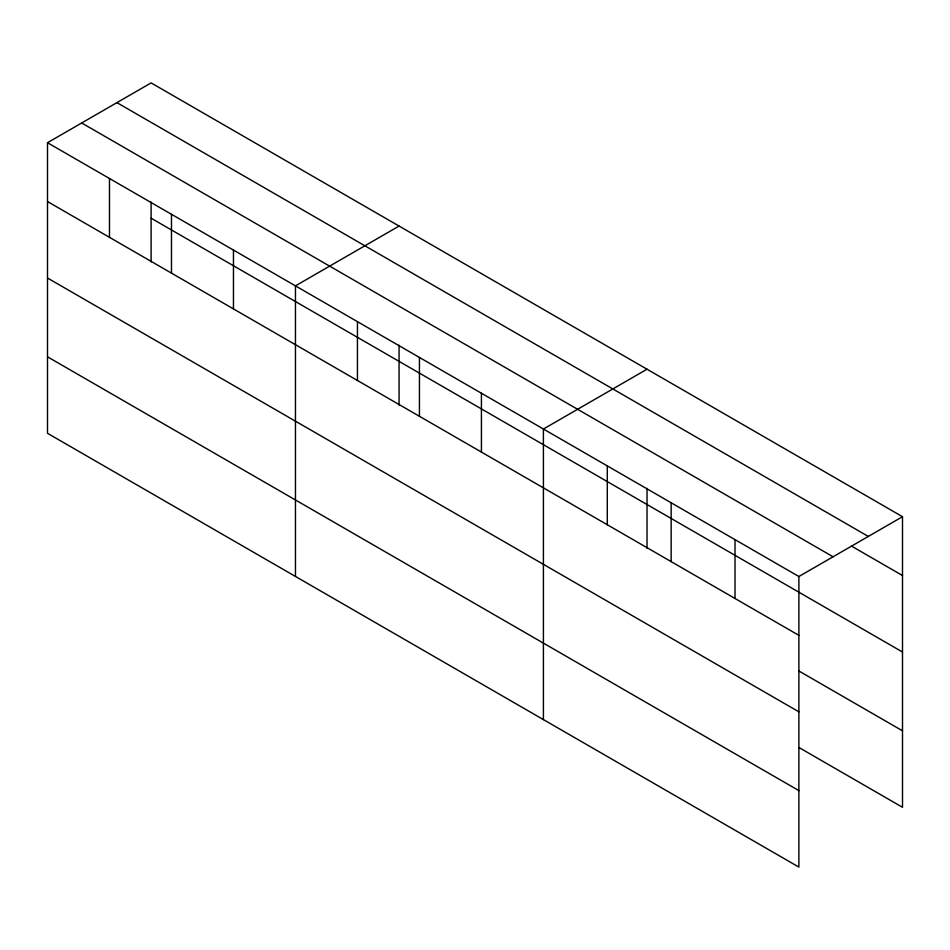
<?xml version="1.0" encoding="UTF-8"?>
<svg xmlns="http://www.w3.org/2000/svg" width="950" height="950" viewBox="0 0 950 950"><rect width="100%" height="100%" fill="white"/><g stroke="black" fill="none" stroke-linecap="round" stroke-linejoin="round"><path stroke-width="1.43" d="M47.5 142.714L798.891 576.519L798.891 867.101L47.5 433.295L47.5 142.714L151.109 82.899L902.5 516.705L902.5 807.286L799.033 747.555M399.071 226.053L295.462 285.867L295.462 576.46M647.033 369.206L543.412 429.032L543.412 719.613M798.891 576.519L902.5 516.705M116.921 102.636L868.312 536.441M851.402 546.036L902.5 575.534M81.688 122.978L833.079 556.783M151.109 218.203L902.5 652.021M47.5 201.554L798.891 635.36M799.033 671.068L902.5 730.811M47.5 278.029L798.891 711.835M47.5 356.82L798.891 790.626M735.015 539.648L735.015 598.488M671.151 502.776L671.151 561.616M647.033 488.348L647.033 548.293M607.288 465.904L607.288 524.744M481.424 393.241L481.424 452.081M419.437 357.449L419.437 416.29M399.071 345.183L399.071 405.139M357.449 321.658L357.449 380.499M233.463 250.088L233.463 308.916M171.475 214.296L171.475 273.125M151.109 202.029L151.109 261.986M109.487 178.505L109.487 237.346"/></g></svg>
